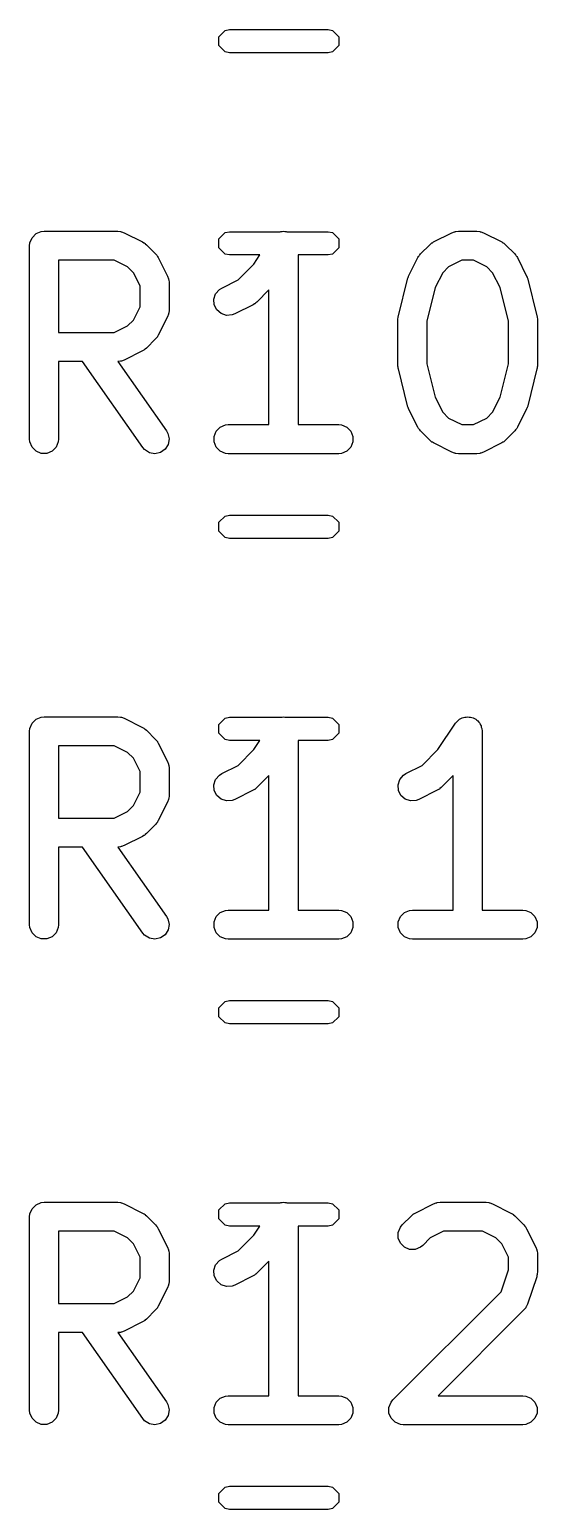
# Model space of a CAD drawing. Header units: inches. Extents: x 5.9 to 18, y -6.3 to -1.5.
# Drawn here: x 8.842 to 8.9454, y -2.7495 to -2.4483 of the extents above; entities that cross this region are included whole.
import ezdxf

# ---------------------------------------------------------------- set-up
doc = ezdxf.new("R2010")
doc.units = ezdxf.units.IN
doc.header["$MEASUREMENT"] = 0
doc.layers.add('F.Silkscreen', color=41, linetype='CONTINUOUS', true_color=0xf2eda1)

msp = doc.modelspace()

# ---------------------------------------------------------------- linework, layer by layer
at = {"layer": 'F.Silkscreen', "linetype": 'CONTINUOUS'}
for p, q in [((8.88051, -2.44978), (8.88178, -2.44851)), ((8.88178, -2.44851), (8.88269, -2.44833)), ((8.88269, -2.44833), (8.90275, -2.44833)), ((8.90275, -2.44833), (8.90365, -2.44851)), ((8.90365, -2.44851), (8.90493, -2.44978)), ((8.88051, -2.45159), (8.88051, -2.44978)), ((8.88178, -2.45287), (8.88051, -2.45159)), ((8.90493, -2.45159), (8.90365, -2.45287)), ((8.90493, -2.44978), (8.90493, -2.45159)), ((8.88269, -2.45305), (8.88178, -2.45287)), ((8.90275, -2.45305), (8.88269, -2.45305)), ((8.90365, -2.45287), (8.90275, -2.45305)), ((8.84201, -2.49174), (8.84245, -2.49068)), ((8.84245, -2.49068), (8.84327, -2.48986)), ((8.84327, -2.48986), (8.84433, -2.48942)), ((8.84433, -2.48942), (8.84491, -2.48936)), ((8.84491, -2.48936), (8.85991, -2.48936)), ((8.85991, -2.48936), (8.86048, -2.48942)), ((8.86048, -2.48942), (8.86058, -2.48946)), ((8.86058, -2.48946), (8.86069, -2.48947)), ((8.86069, -2.48947), (8.86123, -2.48967)), ((8.86123, -2.48967), (8.86498, -2.49155)), ((8.88051, -2.49093), (8.88178, -2.48965)), ((8.88178, -2.48965), (8.88269, -2.48947)), ((8.88269, -2.48947), (8.89296, -2.48947)), ((8.89296, -2.48947), (8.89308, -2.48942)), ((8.89308, -2.48942), (8.89337, -2.48942)), ((8.89337, -2.48942), (8.89365, -2.48936)), ((8.89365, -2.48936), (8.89394, -2.48942)), ((8.89394, -2.48942), (8.89423, -2.48942)), ((8.89423, -2.48942), (8.89435, -2.48947)), ((8.89435, -2.48947), (8.90275, -2.48947)), ((8.90275, -2.48947), (8.90365, -2.48965)), ((8.90365, -2.48965), (8.90493, -2.49093)), ((8.9242, -2.49155), (8.92795, -2.48967)), ((8.92795, -2.48967), (8.92849, -2.48947)), ((8.92849, -2.48947), (8.9286, -2.48946)), ((8.9286, -2.48946), (8.9287, -2.48942)), ((8.9287, -2.48942), (8.92927, -2.48936)), ((8.92927, -2.48936), (8.93302, -2.48936)), ((8.93302, -2.48936), (8.9336, -2.48942)), ((8.9336, -2.48942), (8.9337, -2.48946)), ((8.9337, -2.48946), (8.9338, -2.48947)), ((8.9338, -2.48947), (8.93434, -2.48967)), ((8.93434, -2.48967), (8.93809, -2.49155)), ((8.84196, -2.49232), (8.84201, -2.49174)), ((8.84196, -2.53169), (8.84196, -2.49232)), ((8.86498, -2.49155), (8.86523, -2.49171)), ((8.86523, -2.49171), (8.8653, -2.49174)), ((8.8653, -2.49174), (8.86538, -2.4918)), ((8.86538, -2.4918), (8.86547, -2.49186)), ((8.86547, -2.49186), (8.86552, -2.49192)), ((8.86552, -2.49192), (8.86575, -2.4921)), ((8.86575, -2.4921), (8.86762, -2.49398)), ((8.88051, -2.49273), (8.88051, -2.49093)), ((8.88178, -2.49401), (8.88051, -2.49273)), ((8.90493, -2.49273), (8.90365, -2.49401)), ((8.90493, -2.49093), (8.90493, -2.49273)), ((8.92156, -2.49398), (8.92344, -2.4921)), ((8.92344, -2.4921), (8.92366, -2.49192)), ((8.92366, -2.49192), (8.92371, -2.49186)), ((8.92371, -2.49186), (8.9238, -2.4918)), ((8.9238, -2.4918), (8.92388, -2.49174)), ((8.92388, -2.49174), (8.92396, -2.49171)), ((8.92396, -2.49171), (8.9242, -2.49155)), ((8.93809, -2.49155), (8.93834, -2.49171)), ((8.93834, -2.49171), (8.93841, -2.49174)), ((8.93841, -2.49174), (8.93849, -2.4918)), ((8.93849, -2.4918), (8.93858, -2.49186)), ((8.93858, -2.49186), (8.93864, -2.49192)), ((8.93864, -2.49192), (8.93886, -2.4921)), ((8.93886, -2.4921), (8.94074, -2.49398)), ((8.85921, -2.49527), (8.84786, -2.49527)), ((8.84786, -2.49527), (8.84786, -2.50999)), ((8.86191, -2.49662), (8.85921, -2.49527)), ((8.86311, -2.49781), (8.86191, -2.49662)), ((8.86762, -2.49398), (8.86781, -2.4942)), ((8.86781, -2.4942), (8.86787, -2.49425)), ((8.86787, -2.49425), (8.86792, -2.49434)), ((8.86792, -2.49434), (8.86799, -2.49442)), ((8.86799, -2.49442), (8.86802, -2.4945)), ((8.86802, -2.4945), (8.86817, -2.49474)), ((8.86817, -2.49474), (8.87005, -2.49849)), ((8.88269, -2.49419), (8.88178, -2.49401)), ((8.88885, -2.49419), (8.88269, -2.49419)), ((8.88441, -2.49926), (8.88761, -2.49606)), ((8.88761, -2.49606), (8.88885, -2.49419)), ((8.90275, -2.49419), (8.89661, -2.49419)), ((8.89661, -2.49419), (8.89661, -2.52873)), ((8.90365, -2.49401), (8.90275, -2.49419)), ((8.91913, -2.49849), (8.92101, -2.49474)), ((8.92101, -2.49474), (8.92117, -2.4945)), ((8.92117, -2.4945), (8.92119, -2.49442)), ((8.92119, -2.49442), (8.92126, -2.49434)), ((8.92126, -2.49434), (8.92132, -2.49425)), ((8.92132, -2.49425), (8.92138, -2.4942)), ((8.92138, -2.4942), (8.92156, -2.49398)), ((8.92727, -2.49662), (8.92608, -2.49781)), ((8.92997, -2.49527), (8.92727, -2.49662)), ((8.93233, -2.49527), (8.92997, -2.49527)), ((8.93502, -2.49662), (8.93233, -2.49527)), ((8.93622, -2.49781), (8.93502, -2.49662)), ((8.94074, -2.49398), (8.94092, -2.4942)), ((8.94092, -2.4942), (8.94098, -2.49425)), ((8.94098, -2.49425), (8.94104, -2.49434)), ((8.94104, -2.49434), (8.9411, -2.49442)), ((8.9411, -2.49442), (8.94113, -2.4945)), ((8.94113, -2.4945), (8.94129, -2.49474)), ((8.94129, -2.49474), (8.94316, -2.49849)), ((8.86445, -2.50051), (8.86311, -2.49781)), ((8.87005, -2.49849), (8.87026, -2.49903)), ((8.87026, -2.49903), (8.87026, -2.49914)), ((8.87026, -2.49914), (8.8703, -2.49924)), ((8.8703, -2.49924), (8.87036, -2.49981)), ((8.88108, -2.50092), (8.88441, -2.49926)), ((8.91704, -2.5066), (8.91891, -2.4991)), ((8.91891, -2.4991), (8.91893, -2.49906)), ((8.91893, -2.49903), (8.91902, -2.4988)), ((8.91893, -2.49906), (8.91893, -2.49903)), ((8.91902, -2.4988), (8.91911, -2.49855)), ((8.91911, -2.49855), (8.91912, -2.49854)), ((8.91912, -2.49854), (8.91913, -2.49849)), ((8.92608, -2.49781), (8.92456, -2.50085)), ((8.93774, -2.50085), (8.93622, -2.49781)), ((8.94316, -2.49849), (8.94318, -2.49854)), ((8.94318, -2.49854), (8.94319, -2.49855)), ((8.94319, -2.49855), (8.94328, -2.4988)), ((8.94328, -2.4988), (8.94337, -2.49903)), ((8.94337, -2.49903), (8.94337, -2.49906)), ((8.94337, -2.49906), (8.94339, -2.4991)), ((8.94339, -2.4991), (8.94526, -2.5066)), ((8.86445, -2.50474), (8.86445, -2.50051)), ((8.87036, -2.49981), (8.87036, -2.50544)), ((8.87948, -2.50319), (8.87984, -2.5021)), ((8.87984, -2.5021), (8.88059, -2.50123)), ((8.88059, -2.50123), (8.88108, -2.50092)), ((8.8907, -2.50132), (8.88824, -2.50378)), ((8.8907, -2.52873), (8.8907, -2.50132)), ((8.92456, -2.50085), (8.92285, -2.50768)), ((8.93945, -2.50768), (8.93774, -2.50085)), ((8.86311, -2.50744), (8.86445, -2.50474)), ((8.87036, -2.50544), (8.8703, -2.50602)), ((8.87956, -2.50434), (8.87948, -2.50319)), ((8.88007, -2.50537), (8.87956, -2.50434)), ((8.88094, -2.50613), (8.88007, -2.50537)), ((8.88748, -2.50433), (8.88373, -2.50621)), ((8.88772, -2.50417), (8.88748, -2.50433)), ((8.8878, -2.50414), (8.88772, -2.50417)), ((8.88788, -2.50408), (8.8878, -2.50414)), ((8.88797, -2.50402), (8.88788, -2.50408)), ((8.88802, -2.50396), (8.88797, -2.50402)), ((8.88824, -2.50378), (8.88802, -2.50396)), ((8.85921, -2.50999), (8.86191, -2.50864)), ((8.86191, -2.50864), (8.86311, -2.50744)), ((8.87005, -2.50676), (8.86817, -2.51051)), ((8.87026, -2.50622), (8.87005, -2.50676)), ((8.8703, -2.50602), (8.87026, -2.50611)), ((8.87026, -2.50611), (8.87026, -2.50622)), ((8.88204, -2.50649), (8.88094, -2.50613)), ((8.88319, -2.50641), (8.88204, -2.50649)), ((8.88373, -2.50621), (8.88319, -2.50641)), ((8.91695, -2.50717), (8.91698, -2.50695)), ((8.91696, -2.50721), (8.91695, -2.50717)), ((8.91695, -2.50731), (8.91696, -2.50721)), ((8.91695, -2.51669), (8.91695, -2.50731)), ((8.91698, -2.50695), (8.917, -2.50674)), ((8.917, -2.50674), (8.91702, -2.5067)), ((8.91702, -2.5067), (8.91704, -2.5066)), ((8.92285, -2.50768), (8.92285, -2.51632)), ((8.93945, -2.51632), (8.93945, -2.50768)), ((8.94526, -2.5066), (8.94528, -2.5067)), ((8.94528, -2.5067), (8.94529, -2.50674)), ((8.94529, -2.50674), (8.94532, -2.50695)), ((8.94532, -2.50695), (8.94535, -2.50717)), ((8.94535, -2.50717), (8.94534, -2.50721)), ((8.94534, -2.50721), (8.94535, -2.50731)), ((8.94535, -2.50731), (8.94535, -2.51669)), ((8.84786, -2.50999), (8.85921, -2.50999)), ((8.86762, -2.51128), (8.86575, -2.51315)), ((8.86781, -2.51105), (8.86762, -2.51128)), ((8.86787, -2.511), (8.86781, -2.51105)), ((8.86792, -2.51091), (8.86787, -2.511)), ((8.86799, -2.51083), (8.86792, -2.51091)), ((8.86802, -2.51076), (8.86799, -2.51083)), ((8.86817, -2.51051), (8.86802, -2.51076)), ((8.86498, -2.5137), (8.86123, -2.51558)), ((8.86523, -2.51355), (8.86498, -2.5137)), ((8.8653, -2.51352), (8.86523, -2.51355)), ((8.86538, -2.51345), (8.8653, -2.51352)), ((8.86547, -2.5134), (8.86538, -2.51345)), ((8.86552, -2.51334), (8.86547, -2.5134)), ((8.86575, -2.51315), (8.86552, -2.51334)), ((8.85275, -2.51589), (8.84786, -2.51589)), ((8.84786, -2.51589), (8.84786, -2.53169)), ((8.86499, -2.53338), (8.85275, -2.51589)), ((8.86048, -2.51583), (8.85995, -2.51589)), ((8.85995, -2.51589), (8.86983, -2.52999)), ((8.86058, -2.51579), (8.86048, -2.51583)), ((8.86069, -2.51579), (8.86058, -2.51579)), ((8.86123, -2.51558), (8.86069, -2.51579)), ((8.91696, -2.51679), (8.91695, -2.51669)), ((8.91695, -2.51683), (8.91696, -2.51679)), ((8.91698, -2.51705), (8.91695, -2.51683)), ((8.917, -2.51726), (8.91698, -2.51705)), ((8.91702, -2.5173), (8.917, -2.51726)), ((8.91704, -2.5174), (8.91702, -2.5173)), ((8.91891, -2.5249), (8.91704, -2.5174)), ((8.92285, -2.51632), (8.92456, -2.52316)), ((8.93774, -2.52316), (8.93945, -2.51632)), ((8.94526, -2.5174), (8.94339, -2.5249)), ((8.94528, -2.5173), (8.94526, -2.5174)), ((8.94529, -2.51726), (8.94528, -2.5173)), ((8.94532, -2.51705), (8.94529, -2.51726)), ((8.94535, -2.51683), (8.94532, -2.51705)), ((8.94535, -2.51669), (8.94534, -2.51679)), ((8.94534, -2.51679), (8.94535, -2.51683)), ((8.92456, -2.52316), (8.92608, -2.52619)), ((8.93622, -2.52619), (8.93774, -2.52316)), ((8.91893, -2.52495), (8.91891, -2.5249)), ((8.91893, -2.52497), (8.91893, -2.52495)), ((8.91902, -2.52521), (8.91893, -2.52497)), ((8.91911, -2.52545), (8.91902, -2.52521)), ((8.91912, -2.52547), (8.91911, -2.52545)), ((8.91913, -2.52551), (8.91912, -2.52547)), ((8.92101, -2.52926), (8.91913, -2.52551)), ((8.92608, -2.52619), (8.92727, -2.52738)), ((8.93502, -2.52738), (8.93622, -2.52619)), ((8.94316, -2.52551), (8.94129, -2.52926)), ((8.94318, -2.52547), (8.94316, -2.52551)), ((8.94319, -2.52545), (8.94318, -2.52547)), ((8.94328, -2.52521), (8.94319, -2.52545)), ((8.94337, -2.52497), (8.94328, -2.52521)), ((8.94339, -2.5249), (8.94337, -2.52495)), ((8.94337, -2.52495), (8.94337, -2.52497)), ((8.87995, -2.53005), (8.88076, -2.52923)), ((8.88076, -2.52923), (8.88183, -2.52879)), ((8.88183, -2.52879), (8.88241, -2.52873)), ((8.88241, -2.52873), (8.8907, -2.52873)), ((8.89661, -2.52873), (8.9049, -2.52873)), ((8.9049, -2.52873), (8.90548, -2.52879)), ((8.90548, -2.52879), (8.90654, -2.52923)), ((8.90654, -2.52923), (8.90736, -2.53005)), ((8.92117, -2.5295), (8.92101, -2.52926)), ((8.92119, -2.52958), (8.92117, -2.5295)), ((8.92126, -2.52966), (8.92119, -2.52958)), ((8.92132, -2.52975), (8.92126, -2.52966)), ((8.92138, -2.5298), (8.92132, -2.52975)), ((8.92156, -2.53002), (8.92138, -2.5298)), ((8.92727, -2.52738), (8.92997, -2.52873)), ((8.92997, -2.52873), (8.93233, -2.52873)), ((8.93233, -2.52873), (8.93502, -2.52738)), ((8.94092, -2.5298), (8.94074, -2.53002)), ((8.94098, -2.52975), (8.94092, -2.5298)), ((8.94104, -2.52966), (8.94098, -2.52975)), ((8.9411, -2.52958), (8.94104, -2.52966)), ((8.94113, -2.5295), (8.9411, -2.52958)), ((8.94129, -2.52926), (8.94113, -2.5295)), ((8.84201, -2.53226), (8.84196, -2.53169)), ((8.84245, -2.53333), (8.84201, -2.53226)), ((8.84781, -2.53226), (8.84737, -2.53333)), ((8.84786, -2.53169), (8.84781, -2.53226)), ((8.87016, -2.53276), (8.86954, -2.53373)), ((8.86983, -2.52999), (8.87011, -2.5305)), ((8.87011, -2.5305), (8.87036, -2.53162)), ((8.87036, -2.53162), (8.87016, -2.53276)), ((8.87951, -2.53111), (8.87995, -2.53005)), ((8.87951, -2.53226), (8.87951, -2.53111)), ((8.87995, -2.53333), (8.87951, -2.53226)), ((8.90736, -2.53005), (8.9078, -2.53111)), ((8.9078, -2.53226), (8.90736, -2.53333)), ((8.9078, -2.53111), (8.9078, -2.53226)), ((8.92344, -2.5319), (8.92156, -2.53002)), ((8.92366, -2.53208), (8.92344, -2.5319)), ((8.92371, -2.53214), (8.92366, -2.53208)), ((8.9238, -2.5322), (8.92371, -2.53214)), ((8.92388, -2.53227), (8.9238, -2.5322)), ((8.92396, -2.5323), (8.92388, -2.53227)), ((8.9242, -2.53245), (8.92396, -2.5323)), ((8.92795, -2.53433), (8.9242, -2.53245)), ((8.93809, -2.53245), (8.93434, -2.53433)), ((8.93834, -2.5323), (8.93809, -2.53245)), ((8.93841, -2.53227), (8.93834, -2.5323)), ((8.93849, -2.5322), (8.93841, -2.53227)), ((8.93858, -2.53214), (8.93849, -2.5322)), ((8.93864, -2.53208), (8.93858, -2.53214)), ((8.93886, -2.5319), (8.93864, -2.53208)), ((8.94074, -2.53002), (8.93886, -2.5319)), ((8.84327, -2.53414), (8.84245, -2.53333)), ((8.84433, -2.53458), (8.84327, -2.53414)), ((8.84549, -2.53458), (8.84433, -2.53458)), ((8.84655, -2.53414), (8.84549, -2.53458)), ((8.84737, -2.53333), (8.84655, -2.53414)), ((8.86537, -2.53382), (8.86499, -2.53338)), ((8.86634, -2.53444), (8.86537, -2.53382)), ((8.86747, -2.53464), (8.86634, -2.53444)), ((8.8686, -2.53439), (8.86747, -2.53464)), ((8.86954, -2.53373), (8.8686, -2.53439)), ((8.88076, -2.53414), (8.87995, -2.53333)), ((8.88183, -2.53458), (8.88076, -2.53414)), ((8.88241, -2.53464), (8.88183, -2.53458)), ((8.9049, -2.53464), (8.88241, -2.53464)), ((8.90548, -2.53458), (8.9049, -2.53464)), ((8.90654, -2.53414), (8.90548, -2.53458)), ((8.90736, -2.53333), (8.90654, -2.53414)), ((8.92849, -2.53453), (8.92795, -2.53433)), ((8.9286, -2.53454), (8.92849, -2.53453)), ((8.9287, -2.53458), (8.9286, -2.53454)), ((8.92927, -2.53464), (8.9287, -2.53458)), ((8.93302, -2.53464), (8.92927, -2.53464)), ((8.9336, -2.53458), (8.93302, -2.53464)), ((8.9337, -2.53454), (8.9336, -2.53458)), ((8.9338, -2.53453), (8.9337, -2.53454)), ((8.93434, -2.53433), (8.9338, -2.53453)), ((8.88051, -2.5486), (8.88178, -2.54733)), ((8.88178, -2.54733), (8.88269, -2.54715)), ((8.88269, -2.54715), (8.90275, -2.54715)), ((8.90275, -2.54715), (8.90365, -2.54733)), ((8.90365, -2.54733), (8.90493, -2.5486)), ((8.88051, -2.55041), (8.88051, -2.5486)), ((8.88178, -2.55169), (8.88051, -2.55041)), ((8.90493, -2.55041), (8.90365, -2.55169)), ((8.90493, -2.5486), (8.90493, -2.55041)), ((8.88269, -2.55187), (8.88178, -2.55169)), ((8.90275, -2.55187), (8.88269, -2.55187)), ((8.90365, -2.55169), (8.90275, -2.55187)), ((8.84201, -2.59056), (8.84245, -2.58949)), ((8.84245, -2.58949), (8.84327, -2.58868)), ((8.84327, -2.58868), (8.84433, -2.58824)), ((8.84433, -2.58824), (8.84491, -2.58818)), ((8.84491, -2.58818), (8.85991, -2.58818)), ((8.85991, -2.58818), (8.86048, -2.58824)), ((8.86048, -2.58824), (8.86058, -2.58828)), ((8.86058, -2.58828), (8.86069, -2.58829)), ((8.86069, -2.58829), (8.86123, -2.58849)), ((8.86123, -2.58849), (8.86498, -2.59037)), ((8.88051, -2.58975), (8.88178, -2.58847)), ((8.88051, -2.59155), (8.88051, -2.58975)), ((8.88178, -2.58847), (8.88269, -2.58829)), ((8.88269, -2.58829), (8.89296, -2.58829)), ((8.89296, -2.58829), (8.89308, -2.58824)), ((8.89308, -2.58824), (8.89337, -2.58824)), ((8.89337, -2.58824), (8.89365, -2.58818)), ((8.89365, -2.58818), (8.89394, -2.58824)), ((8.89394, -2.58824), (8.89423, -2.58824)), ((8.89423, -2.58824), (8.89435, -2.58829)), ((8.89435, -2.58829), (8.90275, -2.58829)), ((8.90275, -2.58829), (8.90365, -2.58847)), ((8.90365, -2.58847), (8.90493, -2.58975)), ((8.90493, -2.58975), (8.90493, -2.59155)), ((8.9251, -2.59488), (8.92869, -2.5895)), ((8.92869, -2.5895), (8.92869, -2.58949)), ((8.92869, -2.58949), (8.92869, -2.58949)), ((8.92869, -2.58949), (8.9287, -2.58949)), ((8.9287, -2.58949), (8.92906, -2.58905)), ((8.92906, -2.58905), (8.9293, -2.58889)), ((8.9293, -2.58889), (8.92951, -2.58868)), ((8.92951, -2.58868), (8.92978, -2.58857)), ((8.92978, -2.58857), (8.93002, -2.58841)), ((8.93002, -2.58841), (8.9303, -2.58835)), ((8.9303, -2.58835), (8.93057, -2.58824)), ((8.93057, -2.58824), (8.93086, -2.58824)), ((8.93086, -2.58824), (8.93115, -2.58818)), ((8.93115, -2.58818), (8.93143, -2.58824)), ((8.93143, -2.58824), (8.93173, -2.58824)), ((8.93173, -2.58824), (8.93199, -2.58835)), ((8.93199, -2.58835), (8.93228, -2.58841)), ((8.93228, -2.58841), (8.93252, -2.58857)), ((8.93252, -2.58857), (8.93279, -2.58868)), ((8.93279, -2.58868), (8.93299, -2.58888)), ((8.93299, -2.58888), (8.93323, -2.58904)), ((8.93323, -2.58904), (8.9334, -2.58929)), ((8.9334, -2.58929), (8.9336, -2.58949)), ((8.9336, -2.58949), (8.93371, -2.58976)), ((8.93371, -2.58976), (8.93388, -2.59)), ((8.93388, -2.59), (8.93393, -2.59029)), ((8.84196, -2.59113), (8.84201, -2.59056)), ((8.84196, -2.6305), (8.84196, -2.59113)), ((8.86498, -2.59037), (8.86523, -2.59052)), ((8.86523, -2.59052), (8.8653, -2.59055)), ((8.8653, -2.59055), (8.86538, -2.59062)), ((8.86538, -2.59062), (8.86547, -2.59068)), ((8.86547, -2.59068), (8.86552, -2.59074)), ((8.86552, -2.59074), (8.86575, -2.59092)), ((8.86575, -2.59092), (8.86762, -2.5928)), ((8.86762, -2.5928), (8.86781, -2.59302)), ((8.86781, -2.59302), (8.86787, -2.59307)), ((8.86787, -2.59307), (8.86792, -2.59316)), ((8.86792, -2.59316), (8.86799, -2.59324)), ((8.88178, -2.59283), (8.88051, -2.59155)), ((8.88269, -2.59301), (8.88178, -2.59283)), ((8.88885, -2.59301), (8.88269, -2.59301)), ((8.88761, -2.59488), (8.88885, -2.59301)), ((8.90275, -2.59301), (8.89661, -2.59301)), ((8.89661, -2.59301), (8.89661, -2.62755)), ((8.90365, -2.59283), (8.90275, -2.59301)), ((8.90493, -2.59155), (8.90365, -2.59283)), ((8.93393, -2.59029), (8.93405, -2.59056)), ((8.93405, -2.59056), (8.9341, -2.59113)), ((8.9341, -2.59113), (8.9341, -2.59113)), ((8.9341, -2.59113), (8.9341, -2.59113)), ((8.9341, -2.59113), (8.9341, -2.59113)), ((8.9341, -2.59113), (8.9341, -2.62755)), ((8.85921, -2.59409), (8.84786, -2.59409)), ((8.84786, -2.59409), (8.84786, -2.6088)), ((8.86191, -2.59544), (8.85921, -2.59409)), ((8.86311, -2.59663), (8.86191, -2.59544)), ((8.86799, -2.59324), (8.86802, -2.59332)), ((8.86802, -2.59332), (8.86817, -2.59356)), ((8.86817, -2.59356), (8.87005, -2.59731)), ((8.88441, -2.59808), (8.88761, -2.59488)), ((8.9219, -2.59808), (8.9251, -2.59488)), ((8.86445, -2.59933), (8.86311, -2.59663)), ((8.87005, -2.59731), (8.87026, -2.59785)), ((8.87026, -2.59785), (8.87026, -2.59796)), ((8.87026, -2.59796), (8.8703, -2.59806)), ((8.8703, -2.59806), (8.87036, -2.59863)), ((8.87036, -2.59863), (8.87036, -2.60426)), ((8.88108, -2.59974), (8.88441, -2.59808)), ((8.91858, -2.59974), (8.9219, -2.59808)), ((8.86445, -2.60356), (8.86445, -2.59933)), ((8.87948, -2.60201), (8.87984, -2.60092)), ((8.87956, -2.60316), (8.87948, -2.60201)), ((8.87984, -2.60092), (8.88059, -2.60005)), ((8.88059, -2.60005), (8.88108, -2.59974)), ((8.8907, -2.60014), (8.88824, -2.6026)), ((8.8907, -2.62755), (8.8907, -2.60014)), ((8.91697, -2.60201), (8.91734, -2.60092)), ((8.91705, -2.60316), (8.91697, -2.60201)), ((8.91734, -2.60092), (8.91809, -2.60005)), ((8.91809, -2.60005), (8.91858, -2.59974)), ((8.9282, -2.60014), (8.92574, -2.6026)), ((8.9282, -2.62755), (8.9282, -2.60014)), ((8.86311, -2.60626), (8.86445, -2.60356)), ((8.87026, -2.60504), (8.87005, -2.60558)), ((8.8703, -2.60483), (8.87026, -2.60493)), ((8.87026, -2.60493), (8.87026, -2.60504)), ((8.87036, -2.60426), (8.8703, -2.60483)), ((8.88007, -2.60419), (8.87956, -2.60316)), ((8.88094, -2.60495), (8.88007, -2.60419)), ((8.88204, -2.60531), (8.88094, -2.60495)), ((8.88373, -2.60502), (8.88319, -2.60523)), ((8.88748, -2.60315), (8.88373, -2.60502)), ((8.88772, -2.60299), (8.88748, -2.60315)), ((8.8878, -2.60296), (8.88772, -2.60299)), ((8.88788, -2.6029), (8.8878, -2.60296)), ((8.88797, -2.60284), (8.88788, -2.6029)), ((8.88802, -2.60278), (8.88797, -2.60284)), ((8.88824, -2.6026), (8.88802, -2.60278)), ((8.91757, -2.60419), (8.91705, -2.60316)), ((8.91844, -2.60495), (8.91757, -2.60419)), ((8.91953, -2.60531), (8.91844, -2.60495)), ((8.92122, -2.60502), (8.92068, -2.60523)), ((8.92497, -2.60315), (8.92122, -2.60502)), ((8.92522, -2.60299), (8.92497, -2.60315)), ((8.92529, -2.60296), (8.92522, -2.60299)), ((8.92537, -2.6029), (8.92529, -2.60296)), ((8.92546, -2.60284), (8.92537, -2.6029)), ((8.92551, -2.60278), (8.92546, -2.60284)), ((8.92574, -2.6026), (8.92551, -2.60278)), ((8.85921, -2.6088), (8.86191, -2.60746)), ((8.86191, -2.60746), (8.86311, -2.60626)), ((8.87005, -2.60558), (8.86817, -2.60933)), ((8.88319, -2.60523), (8.88204, -2.60531)), ((8.92068, -2.60523), (8.91953, -2.60531)), ((8.84786, -2.6088), (8.85921, -2.6088)), ((8.86762, -2.6101), (8.86575, -2.61197)), ((8.86781, -2.60987), (8.86762, -2.6101)), ((8.86787, -2.60982), (8.86781, -2.60987)), ((8.86792, -2.60973), (8.86787, -2.60982)), ((8.86799, -2.60965), (8.86792, -2.60973)), ((8.86802, -2.60958), (8.86799, -2.60965)), ((8.86817, -2.60933), (8.86802, -2.60958)), ((8.86498, -2.61252), (8.86123, -2.6144)), ((8.86523, -2.61237), (8.86498, -2.61252)), ((8.8653, -2.61234), (8.86523, -2.61237)), ((8.86538, -2.61227), (8.8653, -2.61234)), ((8.86547, -2.61221), (8.86538, -2.61227)), ((8.86552, -2.61216), (8.86547, -2.61221)), ((8.86575, -2.61197), (8.86552, -2.61216)), ((8.85275, -2.61471), (8.84786, -2.61471)), ((8.84786, -2.61471), (8.84786, -2.6305)), ((8.86499, -2.6322), (8.85275, -2.61471)), ((8.86048, -2.61465), (8.85995, -2.61471)), ((8.85995, -2.61471), (8.86983, -2.62881)), ((8.86058, -2.61461), (8.86048, -2.61465)), ((8.86069, -2.6146), (8.86058, -2.61461)), ((8.86123, -2.6144), (8.86069, -2.6146)), ((8.86983, -2.62881), (8.87011, -2.62932)), ((8.87951, -2.62993), (8.87995, -2.62886)), ((8.87995, -2.62886), (8.88076, -2.62805)), ((8.88076, -2.62805), (8.88183, -2.62761)), ((8.88183, -2.62761), (8.88241, -2.62755)), ((8.88241, -2.62755), (8.8907, -2.62755)), ((8.89661, -2.62755), (8.9049, -2.62755)), ((8.9049, -2.62755), (8.90548, -2.62761)), ((8.90548, -2.62761), (8.90654, -2.62805)), ((8.90654, -2.62805), (8.90736, -2.62886)), ((8.90736, -2.62886), (8.9078, -2.62993)), ((8.917, -2.62993), (8.91745, -2.62886)), ((8.91745, -2.62886), (8.91826, -2.62805)), ((8.91826, -2.62805), (8.91932, -2.62761)), ((8.91932, -2.62761), (8.9199, -2.62755)), ((8.9199, -2.62755), (8.9282, -2.62755)), ((8.9341, -2.62755), (8.9424, -2.62755)), ((8.9424, -2.62755), (8.94297, -2.62761)), ((8.94297, -2.62761), (8.94404, -2.62805)), ((8.94404, -2.62805), (8.94485, -2.62886)), ((8.94485, -2.62886), (8.94529, -2.62993)), ((8.84201, -2.63108), (8.84196, -2.6305)), ((8.84245, -2.63215), (8.84201, -2.63108)), ((8.84327, -2.63296), (8.84245, -2.63215)), ((8.84737, -2.63215), (8.84655, -2.63296)), ((8.84781, -2.63108), (8.84737, -2.63215)), ((8.84786, -2.6305), (8.84781, -2.63108)), ((8.86537, -2.63264), (8.86499, -2.6322)), ((8.87016, -2.63158), (8.86954, -2.63255)), ((8.87011, -2.62932), (8.87036, -2.63044)), ((8.87036, -2.63044), (8.87016, -2.63158)), ((8.87951, -2.63108), (8.87951, -2.62993)), ((8.87995, -2.63215), (8.87951, -2.63108)), ((8.88076, -2.63296), (8.87995, -2.63215)), ((8.90736, -2.63215), (8.90654, -2.63296)), ((8.9078, -2.63108), (8.90736, -2.63215)), ((8.9078, -2.62993), (8.9078, -2.63108)), ((8.917, -2.63108), (8.917, -2.62993)), ((8.91745, -2.63215), (8.917, -2.63108)), ((8.91826, -2.63296), (8.91745, -2.63215)), ((8.94485, -2.63215), (8.94404, -2.63296)), ((8.94529, -2.63108), (8.94485, -2.63215)), ((8.94529, -2.62993), (8.94529, -2.63108)), ((8.84433, -2.6334), (8.84327, -2.63296)), ((8.84549, -2.6334), (8.84433, -2.6334)), ((8.84655, -2.63296), (8.84549, -2.6334)), ((8.86634, -2.63326), (8.86537, -2.63264)), ((8.86747, -2.63346), (8.86634, -2.63326)), ((8.8686, -2.63321), (8.86747, -2.63346)), ((8.86954, -2.63255), (8.8686, -2.63321)), ((8.88183, -2.6334), (8.88076, -2.63296)), ((8.88241, -2.63346), (8.88183, -2.6334)), ((8.9049, -2.63346), (8.88241, -2.63346)), ((8.90548, -2.6334), (8.9049, -2.63346)), ((8.90654, -2.63296), (8.90548, -2.6334)), ((8.91932, -2.6334), (8.91826, -2.63296)), ((8.9199, -2.63346), (8.91932, -2.6334)), ((8.9424, -2.63346), (8.9199, -2.63346)), ((8.94297, -2.6334), (8.9424, -2.63346)), ((8.94404, -2.63296), (8.94297, -2.6334)), ((8.88051, -2.64742), (8.88178, -2.64614)), ((8.88178, -2.64614), (8.88269, -2.64596)), ((8.88269, -2.64596), (8.90275, -2.64596)), ((8.90275, -2.64596), (8.90365, -2.64614)), ((8.90365, -2.64614), (8.90493, -2.64742)), ((8.88051, -2.64923), (8.88051, -2.64742)), ((8.88178, -2.65051), (8.88051, -2.64923)), ((8.90493, -2.64923), (8.90365, -2.65051)), ((8.90493, -2.64742), (8.90493, -2.64923)), ((8.88269, -2.65069), (8.88178, -2.65051)), ((8.90275, -2.65069), (8.88269, -2.65069)), ((8.90365, -2.65051), (8.90275, -2.65069)), ((8.84196, -2.68995), (8.84201, -2.68938)), ((8.84201, -2.68938), (8.84245, -2.68831)), ((8.84245, -2.68831), (8.84327, -2.6875)), ((8.84327, -2.6875), (8.84433, -2.68706)), ((8.84433, -2.68706), (8.84491, -2.687)), ((8.84491, -2.687), (8.85991, -2.687)), ((8.85991, -2.687), (8.86048, -2.68706)), ((8.86048, -2.68706), (8.86058, -2.6871)), ((8.86058, -2.6871), (8.86069, -2.68711)), ((8.86069, -2.68711), (8.86123, -2.68731)), ((8.86123, -2.68731), (8.86498, -2.68919)), ((8.86498, -2.68919), (8.86523, -2.68934)), ((8.86523, -2.68934), (8.8653, -2.68937)), ((8.8653, -2.68937), (8.86538, -2.68944)), ((8.86538, -2.68944), (8.86547, -2.6895)), ((8.86547, -2.6895), (8.86552, -2.68955)), ((8.88051, -2.68856), (8.88178, -2.68729)), ((8.88051, -2.69037), (8.88051, -2.68856)), ((8.88178, -2.68729), (8.88269, -2.68711)), ((8.88269, -2.68711), (8.89296, -2.68711)), ((8.89296, -2.68711), (8.89308, -2.68706)), ((8.89308, -2.68706), (8.89337, -2.68706)), ((8.89337, -2.68706), (8.89365, -2.687)), ((8.89365, -2.687), (8.89394, -2.68706)), ((8.89394, -2.68706), (8.89423, -2.68706)), ((8.89423, -2.68706), (8.89435, -2.68711)), ((8.89435, -2.68711), (8.90275, -2.68711)), ((8.90275, -2.68711), (8.90365, -2.68729)), ((8.90365, -2.68729), (8.90493, -2.68856)), ((8.90493, -2.68856), (8.90493, -2.69037)), ((8.91991, -2.68955), (8.91996, -2.6895)), ((8.91996, -2.6895), (8.92005, -2.68944)), ((8.92005, -2.68944), (8.92013, -2.68937)), ((8.92013, -2.68937), (8.92021, -2.68934)), ((8.92021, -2.68934), (8.92045, -2.68919)), ((8.92045, -2.68919), (8.9242, -2.68731)), ((8.9242, -2.68731), (8.92474, -2.68711)), ((8.92474, -2.68711), (8.92485, -2.6871)), ((8.92485, -2.6871), (8.92495, -2.68706)), ((8.92495, -2.68706), (8.92552, -2.687)), ((8.92552, -2.687), (8.9349, -2.687)), ((8.9349, -2.687), (8.93547, -2.68706)), ((8.93547, -2.68706), (8.93557, -2.6871)), ((8.93557, -2.6871), (8.93568, -2.68711)), ((8.93568, -2.68711), (8.93622, -2.68731)), ((8.93622, -2.68731), (8.93997, -2.68919)), ((8.93997, -2.68919), (8.94022, -2.68934)), ((8.94022, -2.68934), (8.94029, -2.68937)), ((8.94029, -2.68937), (8.94037, -2.68944)), ((8.94037, -2.68944), (8.94046, -2.6895)), ((8.94046, -2.6895), (8.94051, -2.68955)), ((8.84196, -2.72932), (8.84196, -2.68995)), ((8.86552, -2.68955), (8.86575, -2.68974)), ((8.86575, -2.68974), (8.86762, -2.69162)), ((8.86762, -2.69162), (8.86781, -2.69184)), ((8.86781, -2.69184), (8.86787, -2.69189)), ((8.86787, -2.69189), (8.86792, -2.69198)), ((8.86792, -2.69198), (8.86799, -2.69206)), ((8.86799, -2.69206), (8.86802, -2.69213)), ((8.86802, -2.69213), (8.86817, -2.69238)), ((8.86817, -2.69238), (8.87005, -2.69613)), ((8.88178, -2.69165), (8.88051, -2.69037)), ((8.88269, -2.69183), (8.88178, -2.69165)), ((8.88885, -2.69183), (8.88269, -2.69183)), ((8.88761, -2.6937), (8.88885, -2.69183)), ((8.90275, -2.69183), (8.89661, -2.69183)), ((8.89661, -2.69183), (8.89661, -2.72637)), ((8.90365, -2.69165), (8.90275, -2.69183)), ((8.90493, -2.69037), (8.90365, -2.69165)), ((8.917, -2.69313), (8.91745, -2.69206)), ((8.91745, -2.69206), (8.91781, -2.69162)), ((8.91781, -2.69162), (8.91969, -2.68974)), ((8.91969, -2.68974), (8.91991, -2.68955)), ((8.94051, -2.68955), (8.94074, -2.68974)), ((8.94074, -2.68974), (8.94261, -2.69162)), ((8.94261, -2.69162), (8.9428, -2.69184)), ((8.9428, -2.69184), (8.94286, -2.69189)), ((8.94286, -2.69189), (8.94291, -2.69198)), ((8.94291, -2.69198), (8.94298, -2.69206)), ((8.94298, -2.69206), (8.94301, -2.69213)), ((8.94301, -2.69213), (8.94316, -2.69238)), ((8.94316, -2.69238), (8.94504, -2.69613)), ((8.85921, -2.69291), (8.84786, -2.69291)), ((8.84786, -2.69291), (8.84786, -2.70762)), ((8.86191, -2.69426), (8.85921, -2.69291)), ((8.86311, -2.69545), (8.86191, -2.69426)), ((8.86445, -2.69815), (8.86311, -2.69545)), ((8.88441, -2.6969), (8.88761, -2.6937)), ((8.917, -2.69428), (8.917, -2.69313)), ((8.91745, -2.69534), (8.917, -2.69428)), ((8.91826, -2.69616), (8.91745, -2.69534)), ((8.92352, -2.69426), (8.92199, -2.69579)), ((8.92622, -2.69291), (8.92352, -2.69426)), ((8.9342, -2.69291), (8.92622, -2.69291)), ((8.9369, -2.69426), (8.9342, -2.69291)), ((8.9381, -2.69545), (8.9369, -2.69426)), ((8.93945, -2.69815), (8.9381, -2.69545)), ((8.86445, -2.70238), (8.86445, -2.69815)), ((8.87005, -2.69613), (8.87026, -2.69667)), ((8.87026, -2.69667), (8.87026, -2.69678)), ((8.87026, -2.69678), (8.8703, -2.69688)), ((8.8703, -2.69688), (8.87036, -2.69745)), ((8.87036, -2.69745), (8.87036, -2.70308)), ((8.88059, -2.69887), (8.88108, -2.69856)), ((8.88108, -2.69856), (8.88441, -2.6969)), ((8.91932, -2.6966), (8.91826, -2.69616)), ((8.92048, -2.6966), (8.91932, -2.6966)), ((8.92154, -2.69616), (8.92048, -2.6966)), ((8.92199, -2.69579), (8.92154, -2.69616)), ((8.93945, -2.70072), (8.93945, -2.69815)), ((8.94504, -2.69613), (8.94525, -2.69667)), ((8.94525, -2.69667), (8.94525, -2.69678)), ((8.94525, -2.69678), (8.94529, -2.69688)), ((8.94529, -2.69688), (8.94535, -2.69745)), ((8.94535, -2.69745), (8.94535, -2.7012)), ((8.87948, -2.70083), (8.87984, -2.69974)), ((8.87956, -2.70198), (8.87948, -2.70083)), ((8.87984, -2.69974), (8.88059, -2.69887)), ((8.88824, -2.70142), (8.88802, -2.7016)), ((8.8907, -2.69896), (8.88824, -2.70142)), ((8.8907, -2.72637), (8.8907, -2.69896)), ((8.93794, -2.70523), (8.93945, -2.70072)), ((8.94533, -2.70157), (8.9453, -2.70167)), ((8.94535, -2.7012), (8.94532, -2.70149)), ((8.94532, -2.70149), (8.94533, -2.70157)), ((8.86311, -2.70508), (8.86445, -2.70238)), ((8.87005, -2.7044), (8.86817, -2.70815)), ((8.87026, -2.70386), (8.87005, -2.7044)), ((8.8703, -2.70365), (8.87026, -2.70375)), ((8.87026, -2.70375), (8.87026, -2.70386)), ((8.87036, -2.70308), (8.8703, -2.70365)), ((8.88007, -2.70301), (8.87956, -2.70198)), ((8.88094, -2.70377), (8.88007, -2.70301)), ((8.88204, -2.70413), (8.88094, -2.70377)), ((8.88319, -2.70405), (8.88204, -2.70413)), ((8.88373, -2.70384), (8.88319, -2.70405)), ((8.88748, -2.70197), (8.88373, -2.70384)), ((8.88772, -2.70181), (8.88748, -2.70197)), ((8.8878, -2.70178), (8.88772, -2.70181)), ((8.88788, -2.70172), (8.8878, -2.70178)), ((8.88797, -2.70166), (8.88788, -2.70172)), ((8.88802, -2.7016), (8.88797, -2.70166)), ((8.9452, -2.70214), (8.94332, -2.70776)), ((8.94526, -2.70185), (8.9452, -2.70214)), ((8.94529, -2.70178), (8.94526, -2.70185)), ((8.9453, -2.70167), (8.94529, -2.70178)), ((8.85921, -2.70762), (8.86191, -2.70627)), ((8.86191, -2.70627), (8.86311, -2.70508)), ((8.91594, -2.72724), (8.93794, -2.70523)), ((8.84786, -2.70762), (8.85921, -2.70762)), ((8.86762, -2.70891), (8.86575, -2.71079)), ((8.86781, -2.70869), (8.86762, -2.70891)), ((8.86787, -2.70864), (8.86781, -2.70869)), ((8.86792, -2.70855), (8.86787, -2.70864)), ((8.86799, -2.70847), (8.86792, -2.70855)), ((8.86802, -2.70839), (8.86799, -2.70847)), ((8.86817, -2.70815), (8.86802, -2.70839)), ((8.94261, -2.70891), (8.92515, -2.72637)), ((8.94298, -2.70847), (8.94261, -2.70891)), ((8.94302, -2.70837), (8.94298, -2.70847)), ((8.94309, -2.70829), (8.94302, -2.70837)), ((8.94332, -2.70776), (8.94309, -2.70829)), ((8.85275, -2.71353), (8.84786, -2.71353)), ((8.84786, -2.71353), (8.84786, -2.72932)), ((8.86499, -2.73102), (8.85275, -2.71353)), ((8.86048, -2.71347), (8.85995, -2.71352)), ((8.85995, -2.71352), (8.86983, -2.72763)), ((8.86058, -2.71343), (8.86048, -2.71347)), ((8.86069, -2.71342), (8.86058, -2.71343)), ((8.86123, -2.71322), (8.86069, -2.71342)), ((8.86498, -2.71134), (8.86123, -2.71322)), ((8.86523, -2.71119), (8.86498, -2.71134)), ((8.8653, -2.71116), (8.86523, -2.71119)), ((8.86538, -2.71109), (8.8653, -2.71116)), ((8.86547, -2.71103), (8.86538, -2.71109)), ((8.86552, -2.71097), (8.86547, -2.71103)), ((8.86575, -2.71079), (8.86552, -2.71097)), ((8.86983, -2.72763), (8.87011, -2.72813)), ((8.87011, -2.72813), (8.87036, -2.72926)), ((8.87951, -2.72875), (8.87995, -2.72768)), ((8.87995, -2.72768), (8.88076, -2.72687)), ((8.88076, -2.72687), (8.88183, -2.72643)), ((8.88183, -2.72643), (8.88241, -2.72637)), ((8.88241, -2.72637), (8.8907, -2.72637)), ((8.89661, -2.72637), (8.9049, -2.72637)), ((8.9049, -2.72637), (8.90548, -2.72643)), ((8.90548, -2.72643), (8.90654, -2.72687)), ((8.90654, -2.72687), (8.90736, -2.72768)), ((8.90736, -2.72768), (8.9078, -2.72875)), ((8.91513, -2.72875), (8.91557, -2.72768)), ((8.91557, -2.72768), (8.91594, -2.72724)), ((8.92515, -2.72637), (8.9424, -2.72637)), ((8.9424, -2.72637), (8.94297, -2.72643)), ((8.94297, -2.72643), (8.94404, -2.72687)), ((8.94404, -2.72687), (8.94485, -2.72768)), ((8.94485, -2.72768), (8.94529, -2.72875)), ((8.84201, -2.7299), (8.84196, -2.72932)), ((8.84245, -2.73096), (8.84201, -2.7299)), ((8.84327, -2.73178), (8.84245, -2.73096)), ((8.84737, -2.73096), (8.84655, -2.73178)), ((8.84781, -2.7299), (8.84737, -2.73096)), ((8.84786, -2.72932), (8.84781, -2.7299)), ((8.86537, -2.73146), (8.86499, -2.73102)), ((8.86634, -2.73208), (8.86537, -2.73146)), ((8.86954, -2.73137), (8.8686, -2.73203)), ((8.87016, -2.73039), (8.86954, -2.73137)), ((8.87036, -2.72926), (8.87016, -2.73039)), ((8.87951, -2.7299), (8.87951, -2.72875)), ((8.87995, -2.73096), (8.87951, -2.7299)), ((8.88076, -2.73178), (8.87995, -2.73096)), ((8.90736, -2.73096), (8.90654, -2.73178)), ((8.9078, -2.7299), (8.90736, -2.73096)), ((8.9078, -2.72875), (8.9078, -2.7299)), ((8.91513, -2.7299), (8.91513, -2.72875)), ((8.91557, -2.73096), (8.91513, -2.7299)), ((8.91639, -2.73178), (8.91557, -2.73096)), ((8.94485, -2.73096), (8.94404, -2.73178)), ((8.94529, -2.7299), (8.94485, -2.73096)), ((8.94529, -2.72875), (8.94529, -2.7299)), ((8.84433, -2.73222), (8.84327, -2.73178)), ((8.84549, -2.73222), (8.84433, -2.73222)), ((8.84655, -2.73178), (8.84549, -2.73222)), ((8.86747, -2.73228), (8.86634, -2.73208)), ((8.8686, -2.73203), (8.86747, -2.73228)), ((8.88183, -2.73222), (8.88076, -2.73178)), ((8.88241, -2.73228), (8.88183, -2.73222)), ((8.9049, -2.73228), (8.88241, -2.73228)), ((8.90548, -2.73222), (8.9049, -2.73228)), ((8.90654, -2.73178), (8.90548, -2.73222)), ((8.91745, -2.73222), (8.91639, -2.73178)), ((8.91803, -2.73228), (8.91745, -2.73222)), ((8.9424, -2.73228), (8.91803, -2.73228)), ((8.94297, -2.73222), (8.9424, -2.73228)), ((8.94404, -2.73178), (8.94297, -2.73222)), ((8.88051, -2.74624), (8.88178, -2.74496)), ((8.88051, -2.74805), (8.88051, -2.74624)), ((8.88178, -2.74496), (8.88269, -2.74478)), ((8.88269, -2.74478), (8.90275, -2.74478)), ((8.90275, -2.74478), (8.90365, -2.74496)), ((8.90365, -2.74496), (8.90493, -2.74624)), ((8.90493, -2.74624), (8.90493, -2.74805)), ((8.88178, -2.74933), (8.88051, -2.74805)), ((8.88269, -2.74951), (8.88178, -2.74933)), ((8.90275, -2.74951), (8.88269, -2.74951)), ((8.90365, -2.74933), (8.90275, -2.74951)), ((8.90493, -2.74805), (8.90365, -2.74933))]:
    msp.add_line(p, q, dxfattribs=at)

doc.saveas('drawing.dxf')
